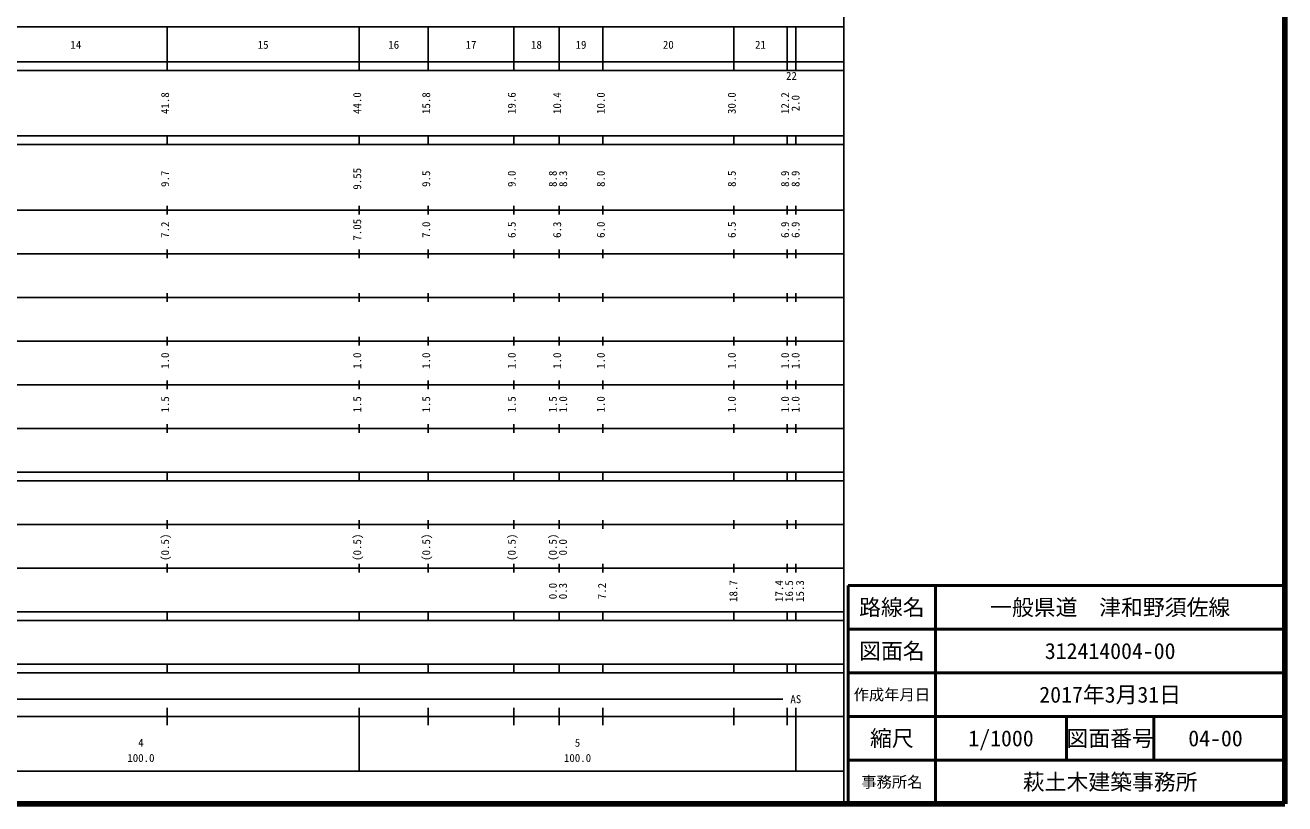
# Model space of a CAD drawing. Units: millimetres, scale not verified. Extents: x 40000 to 680000, y 20000 to 380000.
# Drawn here: x 391496 to 680000, y 20000 to 198357 of the extents above; entities that cross this region are included whole.
import ezdxf
from ezdxf.enums import TextEntityAlignment as Align

# ---------------------------------------------------------------- set-up
doc = ezdxf.new("R2010")
doc.units = ezdxf.units.MM
doc.header["$LTSCALE"] = 1000
for name, color, linetype, lineweight in [('M-TTL', 2, 'Continuous', 140), ('M-TTL-BAND', 7, 'Continuous', 25), ('M-TTL-FRAM', 2, 'Continuous', 50), ('M-TTL-LINE', 7, 'Continuous', 50)]:
    doc.layers.add(name, color=color, linetype=linetype, lineweight=lineweight)
doc.layers.add('M-TTL-TXT', color=7, linetype='Continuous')
doc.styles.add('ＭＳ ゴシック', font='')
doc.styles.get('ＭＳ ゴシック').set_extended_font_data('MS Gothic')

msp = doc.modelspace()

# ---------------------------------------------------------------- linework, layer by layer
at = {"layer": 'M-TTL'}
for p, q in [((680000, 20000), (680000, 380000)), ((40000, 20000), (680000, 20000))]:
    msp.add_line(p, q, dxfattribs=at)
at = {"layer": 'M-TTL-BAND'}
for p, q in [((579000, 20000), (579000, 370000)), ((68000, 198000), (579000, 198000)), ((424000, 188000), (424000, 198000)), ((468000, 188000), (468000, 198000)), ((483800, 188000), (483800, 198000)), ((503400, 188000), (503400, 198000)), ((513800, 188000), (513800, 198000)), ((523800, 188000), (523800, 198000)), ((553800, 188000), (553800, 198000)), ((566000, 188000), (566000, 198000)), ((568000, 188000), (568000, 198000)), ((40000, 190000), (579000, 190000)), ((40000, 188000), (579000, 188000)), ((40000, 173000), (579000, 173000)), ((40000, 171000), (579000, 171000)), ((424000, 171000), (424000, 173000)), ((468000, 171000), (468000, 173000)), ((483800, 171000), (483800, 173000)), ((503400, 171000), (503400, 173000)), ((513800, 171000), (513800, 173000)), ((523800, 171000), (523800, 173000)), ((553800, 171000), (553800, 173000)), ((566000, 171000), (566000, 173000)), ((568000, 171000), (568000, 173000)), ((40000, 156000), (579000, 156000)), ((424000, 155000), (424000, 157000)), ((468000, 155000), (468000, 157000)), ((483800, 155000), (483800, 157000)), ((503400, 155000), (503400, 157000)), ((513800, 155000), (513800, 157000)), ((523800, 155000), (523800, 157000)), ((553800, 155000), (553800, 157000)), ((566000, 155000), (566000, 157000)), ((568000, 155000), (568000, 157000)), ((46000, 146000), (579000, 146000)), ((424000, 145000), (424000, 147000)), ((468000, 145000), (468000, 147000)), ((483800, 145000), (483800, 147000)), ((503400, 145000), (503400, 147000)), ((513800, 145000), (513800, 147000)), ((523800, 145000), (523800, 147000)), ((553800, 145000), (553800, 147000)), ((566000, 145000), (566000, 147000)), ((568000, 145000), (568000, 147000)), ((52000, 136000), (579000, 136000)), ((424000, 135000), (424000, 137000)), ((468000, 135000), (468000, 137000)), ((483800, 135000), (483800, 137000)), ((503400, 135000), (503400, 137000)), ((513800, 135000), (513800, 137000)), ((523800, 135000), (523800, 137000)), ((553800, 135000), (553800, 137000)), ((566000, 135000), (566000, 137000)), ((568000, 135000), (568000, 137000)), ((424000, 125000), (424000, 127000)), ((468000, 125000), (468000, 127000)), ((483800, 125000), (483800, 127000)), ((503400, 125000), (503400, 127000)), ((513800, 125000), (513800, 127000)), ((523800, 125000), (523800, 127000)), ((553800, 125000), (553800, 127000)), ((566000, 125000), (566000, 127000)), ((568000, 125000), (568000, 127000)), ((46000, 126000), (579000, 126000)), ((52000, 116000), (579000, 116000)), ((424000, 115000), (424000, 117000)), ((468000, 115000), (468000, 117000)), ((483800, 115000), (483800, 117000)), ((503400, 115000), (503400, 117000)), ((513800, 115000), (513800, 117000)), ((523800, 115000), (523800, 117000)), ((553800, 115000), (553800, 117000)), ((566000, 115000), (566000, 117000)), ((568000, 115000), (568000, 117000)), ((424000, 105000), (424000, 107000)), ((468000, 105000), (468000, 107000)), ((483800, 105000), (483800, 107000)), ((503400, 105000), (503400, 107000)), ((513800, 105000), (513800, 107000)), ((523800, 105000), (523800, 107000)), ((553800, 105000), (553800, 107000)), ((566000, 105000), (566000, 107000)), ((568000, 105000), (568000, 107000)), ((46000, 106000), (579000, 106000)), ((40000, 96000), (579000, 96000)), ((424000, 94000), (424000, 96000)), ((468000, 94000), (468000, 96000)), ((483800, 94000), (483800, 96000)), ((503400, 94000), (503400, 96000)), ((513800, 94000), (513800, 96000)), ((523800, 94000), (523800, 96000)), ((553800, 94000), (553800, 96000)), ((566000, 94000), (566000, 96000)), ((568000, 94000), (568000, 96000)), ((40000, 94000), (579000, 94000)), ((49000, 84000), (579000, 84000)), ((424000, 83000), (424000, 85000)), ((468000, 83000), (468000, 85000)), ((483800, 83000), (483800, 85000)), ((503400, 83000), (503400, 85000)), ((513800, 83000), (513800, 85000)), ((523800, 83000), (523800, 85000)), ((553800, 83000), (553800, 85000)), ((566000, 83000), (566000, 85000)), ((568000, 83000), (568000, 85000)), ((40000, 74000), (579000, 74000)), ((424000, 73000), (424000, 75000)), ((468000, 73000), (468000, 75000)), ((483800, 73000), (483800, 75000)), ((503400, 73000), (503400, 75000)), ((513800, 73000), (513800, 75000)), ((523800, 73000), (523800, 75000)), ((553800, 73000), (553800, 75000)), ((566000, 73000), (566000, 75000)), ((568000, 73000), (568000, 75000)), ((40000, 64000), (579000, 64000)), ((424000, 62000), (424000, 64000)), ((468000, 62000), (468000, 64000)), ((483800, 62000), (483800, 64000)), ((503400, 62000), (503400, 64000)), ((513800, 62000), (513800, 64000)), ((523800, 62000), (523800, 64000)), ((553800, 62000), (553800, 64000)), ((566000, 62000), (566000, 64000)), ((568000, 62000), (568000, 64000)), ((40000, 62000), (579000, 62000)), ((40000, 52000), (579000, 52000)), ((424000, 50000), (424000, 52000)), ((468000, 50000), (468000, 52000)), ((483800, 50000), (483800, 52000)), ((503400, 50000), (503400, 52000)), ((513800, 50000), (513800, 52000)), ((523800, 50000), (523800, 52000)), ((553800, 50000), (553800, 52000)), ((566000, 50000), (566000, 52000)), ((568000, 50000), (568000, 52000)), ((40000, 50000), (579000, 50000)), ((71000, 44000), (565000, 44000)), ((424000, 38000), (424000, 42000)), ((468000, 27500), (468000, 42000)), ((483800, 38000), (483800, 42000)), ((503400, 38000), (503400, 42000)), ((513800, 38000), (513800, 42000)), ((523800, 38000), (523800, 42000)), ((553800, 38000), (553800, 42000)), ((566000, 38000), (566000, 42000)), ((568000, 27500), (568000, 42000)), ((40000, 40000), (579000, 40000)), ((68000, 27500), (579000, 27500))]:
    msp.add_line(p, q, dxfattribs=at)
at = {"layer": 'M-TTL-FRAM'}
for p, q in [((680000, 70000), (580000, 70000)), ((580000, 70000), (580000, 20000))]:
    msp.add_line(p, q, dxfattribs=at)
at = {"layer": 'M-TTL-LINE'}
for p, q in [((600000, 70000), (600000, 20000)), ((680000, 60000), (580000, 60000)), ((680000, 50000), (580000, 50000)), ((680000, 40000), (580000, 40000)), ((630000, 40000), (630000, 30000)), ((650000, 40000), (650000, 30000)), ((680000, 30000), (580000, 30000))]:
    msp.add_line(p, q, dxfattribs=at)

# ---------------------------------------------------------------- texts
at = {"layer": 'M-TTL-BAND', "style": 'ＭＳ ゴシック'}
for s, p in [('14', (403100, 192405)), ('15', (446000, 192405)), ('16', (475900, 192405)), ('17', (493600, 192405)), ('18', (508600, 192405)), ('19', (518800, 192405)), ('20', (538800, 192405)), ('21', (559900, 192405)), ('22', (567000, 185279)), ('AS', (568000, 42500)), ('4', (418000, 32523)), ('5', (518000, 32523)), ('100.0', (418000, 29033)), ('100.0', (518000, 29033))]:
    msp.add_text(s, height=1833, dxfattribs=at).set_placement(p, align=Align.BOTTOM_CENTER)
for s, p in [('41.8', (425000, 180500)), ('44.0', (469000, 180500)), ('15.8', (484800, 180500)), ('19.6', (504400, 180500)), ('10.4', (514800, 180500)), ('10.0', (524800, 180500)), ('30.0', (554800, 180500)), ('12.2', (567000, 180500)), ('2.0', (569402, 180500)), ('9.7', (425000, 163174)), ('9.55', (469000, 163174)), ('9.5', (484800, 163174)), ('9.0', (504400, 163174)), ('8.8', (513800, 163174)), ('8.3', (516170, 163174)), ('8.0', (524800, 163174)), ('8.5', (554800, 163174)), ('8.9', (567000, 163174)), ('8.9', (569402, 163174)), ('7.2', (425000, 151500)), ('7.05', (469000, 151500)), ('7.0', (484800, 151500)), ('6.5', (504400, 151500)), ('6.3', (514800, 151500)), ('6.0', (524800, 151500)), ('6.5', (554800, 151500)), ('6.9', (567000, 151500)), ('6.9', (569402, 151500)), ('1.0', (425000, 121500)), ('1.0', (469000, 121500)), ('1.0', (484800, 121500)), ('1.0', (504400, 121500)), ('1.0', (514800, 121500)), ('1.0', (524800, 121500)), ('1.0', (554800, 121500)), ('1.0', (567000, 121500)), ('1.0', (569402, 121500)), ('1.5', (425000, 111500)), ('1.5', (469000, 111500)), ('1.5', (484800, 111500)), ('1.5', (504400, 111500)), ('1.5', (513800, 111500)), ('1.0', (516170, 111500)), ('1.0', (524800, 111500)), ('1.0', (554800, 111500)), ('1.0', (567000, 111500)), ('1.0', (569402, 111500)), ('(0.5)', (425000, 78764)), ('(0.5)', (469000, 78764)), ('(0.5)', (484800, 78764)), ('(0.5)', (504400, 78764)), ('(0.5)', (513800, 78764)), ('0.0', (516126, 78764)), ('0.0', (513800, 68731)), ('0.3', (516126, 68731)), ('7.2', (525071, 68731)), ('18.7', (555152, 68731)), ('17.4', (565645, 68731)), ('16.5', (567921, 68731)), ('15.3', (570421, 68731))]:
    msp.add_text(s, height=1833, rotation=90, dxfattribs=at).set_placement(p, align=Align.BOTTOM_CENTER)
at = {"layer": 'M-TTL-TXT', "style": 'ＭＳ ゴシック'}
for s, height, p in [('路線名', 3666, (590000, 65000)), ('路線名', 3666, (590000, 65000)), ('一般県道\u3000津和野須佐線', 3666, (640000, 65000)), ('図面名', 3666, (590000, 55000)), ('図面名', 3666, (590000, 55000)), ('312414004-00', 3666, (640000, 55000)), ('作成年月日', 2566, (590000, 45000)), ('作成年月日', 2566, (590000, 45000)), ('2017年3月31日', 3666, (640000, 45000)), ('縮尺', 3666, (590000, 35000)), ('縮尺', 3666, (590000, 35000)), ('1/1000', 3666, (615000, 35000)), ('図面番号', 3666, (640000, 35000)), ('図面番号', 3666, (640000, 35000)), ('04-00', 3666, (664125, 35000)), ('事務所名', 2566, (590000, 25000)), ('事務所名', 2566, (590000, 25000)), ('萩土木建築事務所', 3666, (640000, 25000))]:
    msp.add_text(s, height=height, dxfattribs=at).set_placement(p, align=Align.MIDDLE_CENTER)

doc.saveas('drawing.dxf')
